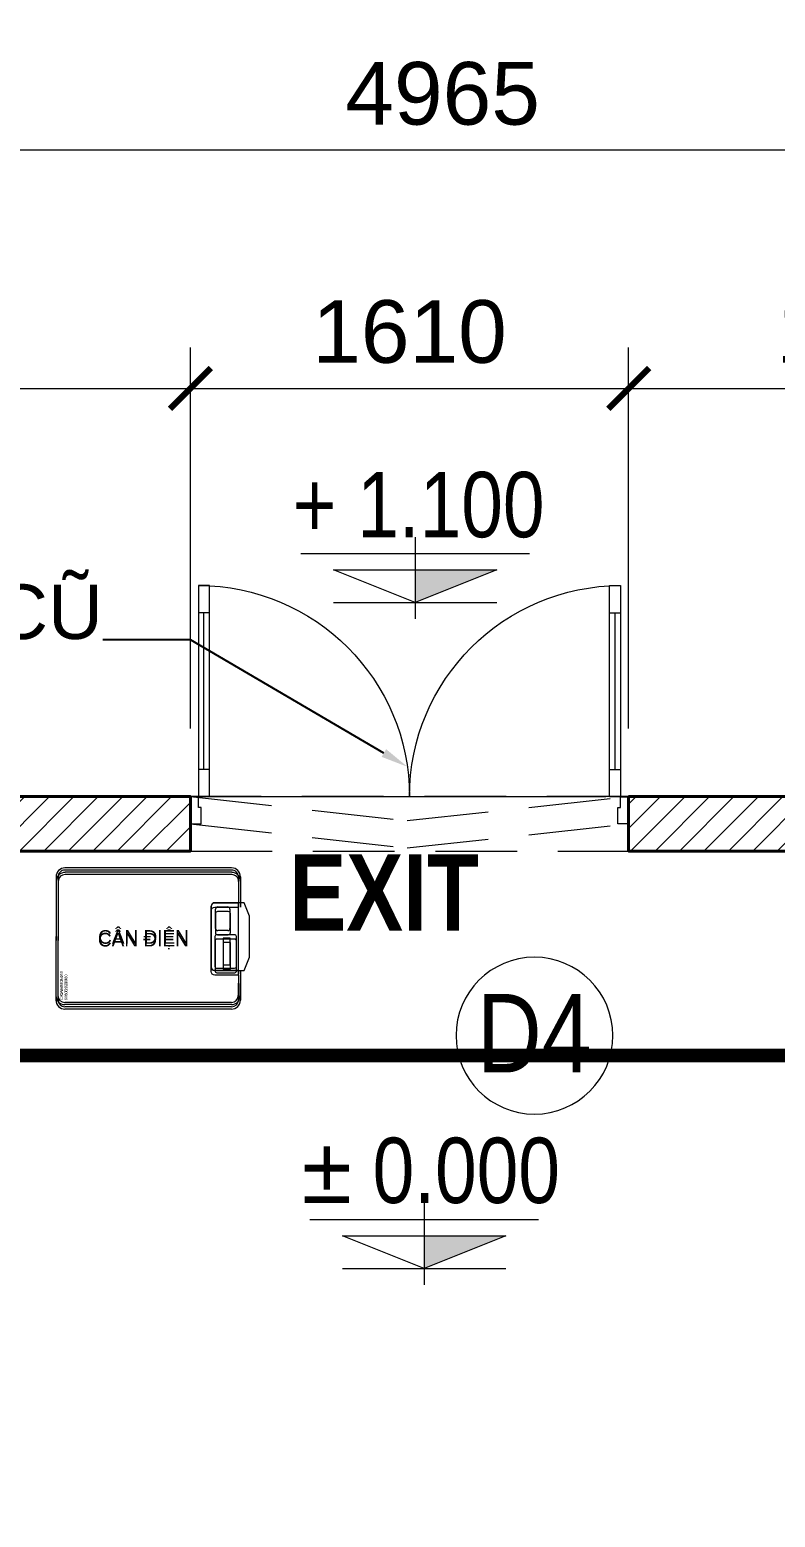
# Model space of a CAD drawing. Header units: millimetres. Extents: x 886808 to 1650903, y -1008069 to 230892.
# Drawn here: x 940919 to 943658, y -345045 to -339584 of the extents above; entities that cross this region are included whole.
import ezdxf
from ezdxf import colors
from ezdxf.entities.mleader import LeaderData, LeaderLine
from ezdxf.enums import TextEntityAlignment as Align
from ezdxf.math import Vec2, Vec3

# ---------------------------------------------------------------- set-up
doc = ezdxf.new("R2010")
doc.units = ezdxf.units.MM
for name, pattern in [('2nd Fl type B$0$$0$3.tuong bao ngoai$0$HIDDEN', [0.375, 0.25, -0.125]), ('CENTER', [2, 1.25, -0.25, 0.25, -0.25]), ('DASHED', [0.75, 0.5, -0.25]), ('HIDDEN', [0.375, 0.25, -0.125])]:
    doc.linetypes.add(name, pattern=pattern)
doc.layers.get('0').update_dxf_attribs({"lineweight": 0})
for name, color, linetype, lineweight in [('0.NETMANHNHAT-0.05', 251, 'Continuous', 0), ('01- NET TUONG- 242', 242, 'Continuous', 40), ('06- Dim- 250', 250, 'Continuous', 0), ('06-Dim', 250, 'Continuous', 0), ('8l NET TO', 8, 'Continuous', 9), ('A_Dim', 8, 'Continuous', 5), ('ADP_007_text', 7, 'Continuous', 15), ('ADP_137_symbol', 137, 'Continuous', 9), ('HACTH', 8, 'Continuous', 0), ('hatch', 250, 'Continuous', 0), ('I-FURN', 252, 'Continuous', 5), ('net vl', 33, 'Continuous', 5), ('X-BT-MB-F1$0$SP-CỬA', 157, 'Continuous', 0)]:
    doc.layers.add(name, color=color, linetype=linetype, lineweight=lineweight)
doc.styles.add('ADP_HC_vni_HC', font='')
doc.styles.add('DIMA01', font='arial.ttf', dxfattribs={"height": 50})
doc.styles.add('OBAYASHI', font='ARIALN.TTF')
doc.styles.add('Roof Fl type B$0$GHICHUTHUONG', font='arial.ttf', dxfattribs={"width": 0.8})
doc.styles.get("Standard").update_dxf_attribs({"font": 'arial.ttf'})
doc.styles.add('TIÊU ĐỀ', font='arial.ttf', dxfattribs={"height": 230})
doc.styles.add('TRUNG TIN', font='')
doc.styles.get('ADP_HC_vni_HC').set_extended_font_data('VNI-Helve-Condense')
doc.styles.get('TRUNG TIN').set_extended_font_data('VNI-Helve-Condense')
doc.dimstyles.new('1-100', dxfattribs={"dimtxt": 230, "dimasz": 150, "dimexe": 150, "dimexo": 300, "dimgap": 90, "dimtad": 1, "dimdec": 0, "dimrnd": 5, "dimzin": 0, "dimtxsty": 'TIÊU ĐỀ', "dimblk": 'ARCHTICK', "dimcen": 100, "dimdle": 120, "dimclrd": 256, "dimclre": 256, "dimclrt": 2, "dimadec": 0, "dimazin": 0, "dimtfac": 1, "dimtdec": 0, "dimtix": 1, "dimtmove": 1, "dimatfit": 3, "dimldrblk": 'OPEN30', "dimfxl": 900, "dimtolj": 1, "dimtzin": 0, "dimlwd": 13, "dimlwe": 13, "dimarcsym": 1})

# ---------------------------------------------------------------- blocks, each defined once
blk = doc.blocks.new('TRUC KHU BEP')
at = {"layer": '8l NET TO', "color": 251, "linetype": 'CENTER', "ltscale": 1000, "true_color": 0x636466, "transparency": 33554636}
blk.add_line((-5729.4, 37100), (13215, 37100), dxfattribs=at)
blk = doc.blocks.new('_ArchTick')
at = {"color": 0, "linetype": 'ByBlock', "const_width": 0.15}
blk.add_lwpolyline([(-0.5, -0.5), (0.5, 0.5)], dxfattribs=at)
blk = doc.blocks.new('*D224')
at = {"layer": 'A_Dim', "lineweight": 13, "transparency": 16777216}
for p, q in [((934988.6, -342099.2), (934988.6, -339126.1)), ((944918.6, -342099.2), (944918.6, -339126.1)), ((945038.6, -339276.1), (934868.6, -339276.1))]:
    blk.add_line(p, q, dxfattribs=at)
at = {"layer": 'Defpoints', "color": 0, "transparency": 16777216}
for p in [(934988.6, -339276.1), (934988.6, -342399.2), (944918.6, -342399.2)]:
    blk.add_point(p, dxfattribs=at)
at = {"layer": 'A_Dim', "lineweight": 13, "transparency": 16777216, "xscale": 150, "yscale": 150, "zscale": 150, "rotation": 180}
blk.add_blockref('_ArchTick', (934988.6, -339276.1), dxfattribs=at)
at = {"layer": 'A_Dim', "lineweight": 13, "transparency": 16777216, "xscale": 150, "yscale": 150, "zscale": 150}
blk.add_blockref('_ArchTick', (944918.6, -339276.1), dxfattribs=at)
at = {"layer": 'A_Dim', "color": 2, "transparency": 16777216, "insert": (939953.6, -339068.6), "char_height": 230, "attachment_point": 5, "style": 'TIÊU ĐỀ'}
blk.add_mtext('\\A1;9930', dxfattribs=at)
blk = doc.blocks.new('_Open30')
at = {"color": 0, "linetype": 'ByBlock', "lineweight": -2}
for p, q in [((-1, 0.268), (0, 0)), ((0, 0), (-1, -0.268)), ((0, 0), (-1, 0))]:
    blk.add_line(p, q, dxfattribs=at)
blk = doc.blocks.new('cao độ')
at = {"layer": 'ADP_137_symbol'}
blk.add_hatch(color=0, dxfattribs=at).paths.add_polyline_path([(0, 1), (0, 0), (2.5, 1)])
at = {"layer": 'ADP_137_symbol', "color": 0}
for points in [[(0, 2), (0, -0.5)], [(-3.5, 1.5), (3.5, 1.5)], [(-2.5, 1), (2.5, 1), (0, 0), (-2.5, 1)], [(-2.5, 0), (2.5, 0)]]:
    blk.add_lwpolyline(points, dxfattribs=at)
at = {"layer": 'ADP_007_text', "style": 'ADP_HC_vni_HC'}
blk.add_attdef('A', (-3.745, 2), '', height=2, dxfattribs=at)
blk = doc.blocks.new('*U39')
at = {"layer": 'X-BT-MB-F1$0$SP-CỬA'}
for p, q in [((-1540, 675), (-1580, 675)), ((-1560, 100), (-1560, 675)), ((-70, 675), (-30, 675)), ((-50, 100), (-50, 675)), ((-1540, 100), (-1580, 100)), ((-70, 100), (-30, 100))]:
    blk.add_line(p, q, dxfattribs=at)
for points in [[(-1580, 0), (-1540, 0), (-1540, 775), (-1580, 775)], [(-30, 0), (-70, 0), (-70, 775), (-30, 775)], [(-1610, -100), (-1570, -100), (-1570, -40), (-1580, -40), (-1580, 0), (-1610, 0)], [(0, -100), (-40, -100), (-40, -40), (-30, -40), (-30, 0), (0, 0)]]:
    blk.add_lwpolyline(points, close=True, dxfattribs=at)
at = {"layer": 'X-BT-MB-F1$0$SP-CỬA', "ltscale": 100}
for centre, start, end in [((-1580, 0), 0, 90), ((-30, 0), 90, 180)]:
    blk.add_arc(centre, 775, start, end, dxfattribs=at)
blk = doc.blocks.new('TUONG BEP TG 1')
at = {"layer": 'HACTH', "transparency": 33554636}
h = blk.add_hatch(dxfattribs=at)
h.set_pattern_fill('ANSI31', color=256, scale=20)
h.set_pattern_definition([(45, (-934918.59, 379499.195), (-44.9012806, 44.9012806), [])])
h.paths.add_polyline_path([(3452.6, 37100), (6590.6, 37100), (6590.6, 36900), (3452.6, 36900)])
h.paths.add_polyline_path([(269.7, 37100), (1652.6, 37100), (1652.6, 36900), (269.7, 36900)])
h.paths.add_polyline_path([(8200.6, 37100), (10000, 37100), (10000, 36900), (8200.6, 36900)])
h.paths.add_polyline_path([(269.7, 29200), (70, 29200)], flags=17)
h.paths.add_polyline_path([(70, 19062.5), (269.7, 19062.5), (269.8, 17496.1), (70.1, 17496.1)])
h.paths.add_polyline_path([(69.6, 4881.2), (269.7, 4881.2), (269.7, 2202), (69.6, 2202)])
h.paths.add_polyline_path([(69.6, 7593.8), (269.7, 7593.8), (269.7, 6481.2), (69.6, 6481.2)])
h.paths.add_polyline_path([(69.6, 602), (269.7, 602), (269.7, 0), (69.6, 0)])
h.paths.add_polyline_path([(269.6, 0), (1685.1, 0), (1685.1, 200), (269.6, 200)])
h.paths.add_polyline_path([(3485.1, 200), (7535.3, 200), (7535.3, 0), (3485.1, 0)])
h.paths.add_polyline_path([(9145.3, 200), (10000, 200), (10000, 0), (9145.3, 0)])
h.paths.add_polyline_path([(70, 29200), (269.7, 29200), (269.7, 20662.5), (70, 20662.5)])
h.paths.add_polyline_path([(68.5, 14361), (269.7, 14361), (269.7, 15896.1), (68.5, 15896.1)])
h.paths.add_polyline_path([(69.6, 11800.9), (268.5, 11800.9), (268.5, 12761), (69.6, 12761)])
h.paths.add_polyline_path([(69.6, 10200.9), (269.6, 10200.9), (269.6, 9193.8), (69.6, 9193.8)])
h.paths.add_polyline_path([(69.8, 200.2), (69.8, 0), (-2028.9, -0.1), (-2028.9, 200)])
h.paths.add_polyline_path([(70, 37100.1), (270.6, 37100.1), (270.6, 34325), (70, 34325)])
h.paths.add_polyline_path([(70, 37100.1), (70, 36899.9), (-3029.1, 36899.8), (-3029.1, 37100)])
h.paths.add_polyline_path([(-3229.3, 37100), (-3029.1, 37100), (-3029, 36699.8), (-3229.2, 36699.8)])
h.paths.add_polyline_path([(-3229.3, 35699.8), (-3029.1, 35699.8), (-3029, 34049.8), (-3229.2, 34049.8)])
h.paths.add_polyline_path([(70.6, 34450.1), (70.6, 34249.9), (-3029, 34249.9), (-3029, 34450.1)])
h.paths.add_polyline_path([(-3229.4, 33049.7), (-3029.2, 33049.7), (-3029.1, 31994.2), (-3229.3, 31994.2)])
h.paths.add_polyline_path([(70, 32200.2), (70, 32000), (-3029.1, 32000), (-3029.1, 32200.2)])
h.paths.add_polyline_path([(-3329, 3299.3), (-3128.9, 3299.3), (-3128.9, 4099.2), (70, 4099.2), (70, 4299.4), (-3329, 4299.3)])
h.paths.add_polyline_path([(-3128.9, 2299.3), (-3329, 2299.3), (-3329, 0), (-3028.9, -0.1), (-3028.9, 200), (-3128.9, 200)])
at = {"layer": '01- NET TUONG- 242', "transparency": 33554636}
for points in [[(3452.6, 37100), (6590.6, 37100), (6590.6, 36900), (3452.6, 36900)], [(8200.6, 37100), (10000, 37100), (10000, 36900), (8200.6, 36900)]]:
    blk.add_lwpolyline(points, close=True, dxfattribs=at)
at = {"layer": 'net vl', "ltscale": 300, "transparency": 33554636, "extrusion": (-4.10546e-11, 1.99684e-08, -1), "rotation": 0.001024550384951719}
blk.add_blockref('*U39', (-6590.6, 37100, 0), dxfattribs=at)
blk = doc.blocks.new('*D227')
at = {"layer": 'A_Dim', "lineweight": 13, "transparency": 16777216}
for p, q in [((939953.3, -342099.2), (939953.3, -339876.1)), ((944918.6, -342099.2), (944918.6, -339876.1)), ((945038.6, -340026.1), (939833.3, -340026.1))]:
    blk.add_line(p, q, dxfattribs=at)
at = {"layer": 'Defpoints', "color": 0, "transparency": 16777216}
for p in [(939953.3, -340026.1), (939953.3, -342399.2), (944918.6, -342399.2)]:
    blk.add_point(p, dxfattribs=at)
at = {"layer": 'A_Dim', "lineweight": 13, "transparency": 16777216, "xscale": 150, "yscale": 150, "zscale": 150, "rotation": 180}
blk.add_blockref('_ArchTick', (939953.3, -340026.1), dxfattribs=at)
at = {"layer": 'A_Dim', "lineweight": 13, "transparency": 16777216, "xscale": 150, "yscale": 150, "zscale": 150}
blk.add_blockref('_ArchTick', (944918.6, -340026.1), dxfattribs=at)
at = {"layer": 'A_Dim', "color": 2, "transparency": 16777216, "insert": (942436, -339818.7), "char_height": 230, "attachment_point": 5, "style": 'TIÊU ĐỀ'}
blk.add_mtext('\\A1;4965', dxfattribs=at)
blk = doc.blocks.new('so thu tu bac thang')
at = {"ltscale": 300}
blk.add_circle((37.7, 0), 125, dxfattribs=at)
at = {"style": 'OBAYASHI'}
blk.add_attdef('SO_THU_TU_BAC_THANG', (-91.5, -138.5), '', height=300, dxfattribs=at)
blk = doc.blocks.new('A3S2D32CZ3XCXC.VCV0')
at = {"layer": 'hatch'}
for p, q in [((-135028.2, -322023.2), (-135029, -322459.8)), ((-135020.7, -322023.8), (-135021.5, -322459.2)), ((-134383.4, -321990.5), (-134995.5, -321990.5)), ((-134383.4, -321998.6), (-134995.5, -321998.6)), ((-134384.2, -322484.3), (-134996.3, -322484.3)), ((-134384.2, -322492.5), (-134996.3, -322492.5))]:
    blk.add_line(p, q, dxfattribs=at)
for centre, major_axis, start_param, end_param in [((-134995.5, -322023.2), (-23.1, 23.1), -0.785395, 0.785402), ((-134995.5, -322023.2), (-23.1, 23.1), -0.785395, 0.785402), ((-134995.5, -322023.8), (-17.8, 17.8), -0.785395, 0.785402), ((-134383.4, -322023.2), (-23.1, 23.1), 3.926994, 5.497791), ((-134383.4, -322023.8), (-17.8, 17.8), 3.926994, 5.497791), ((-134996.3, -322459.8), (23.1, 23.1), 2.356198, 3.926994), ((-134996.3, -322459.2), (17.8, 17.8), 2.356198, 3.926994), ((-134384.2, -322459.2), (-17.8, 17.8), 2.356198, 3.926994), ((-134384.2, -322459.8), (23.1, 23.1), 3.926994, 5.497791)]:
    blk.add_ellipse(centre, major_axis=major_axis, ratio=1, start_param=start_param, end_param=end_param, dxfattribs=at)
at = {"layer": 'hatch', "insert": (-134707.9, -322243.3), "char_height": 50, "attachment_point": 5, "rotation": 0.0002}
blk.add_mtext('{\\C9;CÂN ĐIỆN}', dxfattribs=at)
at = {"layer": 'hatch', "insert": (-135013.5, -322459.2), "char_height": 10, "width": 128.468, "attachment_point": 1, "rotation": 90.0002, "style": 'DIMA01'}
blk.add_mtext('{\\C7;CAS-ECB-150\\P500.720.760}', dxfattribs=at)
blk.add_wipeout([(-134317.9, -322318.2), (-134317.9, -322167.8), (-134337.2, -322118.4), (-134445.5, -322118.4), (-134454.9, -322122.3), (-134458.8, -322131.6), (-134458.8, -322354.5), (-134454.9, -322363.8), (-134445.5, -322367.7), (-134337.2, -322367.7)]).dxf.layer = 'hatch'
at = {"layer": 'hatch'}
for p, q in [((-134358.2, -322023.8), (-134358.2, -322118.4)), ((-134350.7, -322023.2), (-134350.7, -322118.4)), ((-134358.4, -322367.7), (-134359, -322459.2)), ((-134350.9, -322367.7), (-134351.5, -322459.8))]:
    blk.add_line(p, q, dxfattribs=at)
for points in [[(-134359.4, -322118.4), (-134359.4, -322367.7), (-134359.4, -322367.7), (-134445.5, -322367.7, -0.414214), (-134458.8, -322354.5), (-134458.8, -322131.6, -0.414214), (-134445.5, -322118.4)], [(-134389.3, -322141.6), (-134389.3, -322212.7, -0.414214), (-134397.2, -322220.6), (-134434.2, -322220.6, -0.414214), (-134442.2, -322212.7), (-134442.2, -322141.6, -0.414214), (-134434.2, -322133.6), (-134397.2, -322133.6, -0.414214)], [(-134365.8, -322352.6), (-134365.8, -322242.4, 0.414214), (-134372.4, -322235.8), (-134438.1, -322235.8, 0.414214), (-134444.7, -322242.4), (-134444.7, -322352.6, 0.414214), (-134438.1, -322359.2), (-134372.4, -322359.2, 0.414214)]]:
    blk.add_lwpolyline(points, format="xyb", close=True, dxfattribs=at)
blk.add_lwpolyline([(-134388.2, -322346.3), (-134388.2, -322248.7), (-134414.6, -322248.7), (-134414.6, -322346.3)], close=True, dxfattribs=at)
blk = doc.blocks.new('BO TRI BEP')
at = {"layer": 'net vl', "ltscale": 300, "transparency": 33554636, "insert": (7232.6, 36747.8), "char_height": 280.709, "width": 3272.741, "attachment_point": 5, "style": 'Roof Fl type B$0$GHICHUTHUONG'}
blk.add_mtext('{\\fArial|b1|i0|c0|p34;EXIT}', dxfattribs=at)
blk = doc.blocks.new('A$C26DD556D')
at = {"layer": 'hatch', "transparency": 33554636}
for p, q in [((8551.6, 27524.9), (7939.4, 27524.9)), ((7906.7, 27492.2), (7905.9, 27055.5)), ((7914.3, 27491.6), (7913.4, 27056.2)), ((8551.6, 27516.7), (7939.4, 27516.7)), ((8576.7, 27491.6), (8576.7, 27397)), ((8584.3, 27492.2), (8584.3, 27397)), ((8476.2, 27160.9), (8476.2, 27383.8)), ((8489.4, 27397), (8575.5, 27397)), ((8492.8, 27302.7), (8492.8, 27373.8)), ((8500.7, 27381.7), (8537.7, 27381.7)), ((8545.7, 27373.8), (8545.7, 27302.7)), ((8575.5, 27397), (8575.5, 27147.7)), ((8490.2, 27272.9), (8490.2, 27162.8)), ((8562.6, 27279.5), (8496.8, 27279.5)), ((8537.7, 27294.8), (8500.7, 27294.8)), ((8546.8, 27266.7), (8520.3, 27266.7)), ((8520.3, 27266.7), (8520.3, 27169)), ((8546.8, 27169), (8546.8, 27266.7)), ((8569.2, 27162.8), (8569.2, 27272.9)), ((8575.5, 27147.7), (8489.4, 27147.7)), ((8496.8, 27156.2), (8562.6, 27156.2)), ((8520.3, 27169), (8546.8, 27169)), ((8575.5, 27147.7), (8575.5, 27147.7)), ((8576.5, 27147.7), (8575.9, 27056.2)), ((8584.1, 27147.7), (8583.5, 27055.5)), ((8550.8, 27031), (7938.6, 27031)), ((8550.8, 27022.8), (7938.6, 27022.8))]:
    blk.add_line(p, q, dxfattribs=at)
at = {"layer": 'hatch', "transparency": 33554636, "extrusion": (2.03663e-16, -1.31059e-19, -1)}
for p, q in [((8480, 27393.1), (8476.2, 27383.8)), ((8476.2, 27383.8), (8476.2, 27160.9)), ((8489.4, 27397), (8480, 27393.1)), ((8597.7, 27397), (8489.4, 27397)), ((8617.1, 27347.5), (8597.7, 27397)), ((8617.1, 27197.1), (8617.1, 27347.5)), ((8597.7, 27147.7), (8617.1, 27197.1)), ((8476.2, 27160.9), (8480, 27151.6)), ((8480, 27151.6), (8489.4, 27147.7)), ((8489.4, 27147.7), (8597.7, 27147.7))]:
    blk.add_line(p, q, dxfattribs=at)
at = {"layer": 'hatch', "transparency": 33554636}
for centre, radius, start, end in [((8489.4, 27383.8), 13.2, 90.0002, 180.0002), ((8500.7, 27373.8), 7.93, 90.0002, 180.0002), ((8537.7, 27373.8), 7.93, 0.0002, 90.0002), ((8496.8, 27272.9), 6.61, 90.0002, 180.0002), ((8500.7, 27302.7), 7.93, 180.0002, 270.0002), ((8537.7, 27302.7), 7.93, 270.0002, 0.0002), ((8562.6, 27272.9), 6.61, 0.0002, 90.0002), ((8489.4, 27160.9), 13.2, 180.0002, 270.0002), ((8496.8, 27162.8), 6.61, 180.0002, 270.0002), ((8562.6, 27162.8), 6.61, 270.0002, 0.0002)]:
    blk.add_arc(centre, radius, start, end, dxfattribs=at)
for centre, major_axis, start_param, end_param in [((7939.4, 27492.2), (-23.1, 23.1), -0.785395, 0.785402), ((7939.4, 27492.2), (-23.1, 23.1), -0.785395, 0.785402), ((8551.6, 27492.2), (-23.1, 23.1), 3.926994, 5.497791), ((7939.4, 27491.6), (-17.8, 17.8), -0.785395, 0.785402), ((8551.6, 27491.6), (-17.8, 17.8), 3.926994, 5.497791), ((7938.6, 27055.5), (23.1, 23.1), 2.356198, 3.926994), ((7938.6, 27056.2), (17.8, 17.8), 2.356198, 3.926994), ((8550.8, 27056.2), (-17.8, 17.8), 2.356198, 3.926994), ((8550.8, 27055.5), (23.1, 23.1), 3.926994, 5.497791)]:
    blk.add_ellipse(centre, major_axis=major_axis, ratio=1, start_param=start_param, end_param=end_param, dxfattribs=at)
blk.add_text('CÂN ĐIỆN', height=50, rotation=0.0002, dxfattribs=at).set_placement((8061.3, 27246.3))
at = {"layer": 'hatch', "transparency": 33554636, "style": 'DIMA01'}
for s, p in [('CAS-ECB-150', (7931.6, 27055.5)), ('500.720.760', (7948.3, 27055.6))]:
    blk.add_text(s, height=10, rotation=90.0002, dxfattribs=at).set_placement(p)
blk = doc.blocks.new('*D1076')
at = {"layer": 'A_Dim', "lineweight": 13, "transparency": 16777216}
for p, q in [((938371.1, -342149.2), (938371.1, -340750.5)), ((941509.2, -342149.3), (941509.2, -340750.5)), ((938251.1, -340900.5), (941629.2, -340900.5))]:
    blk.add_line(p, q, dxfattribs=at)
at = {"layer": 'Defpoints', "color": 0, "transparency": 16777216}
for p in [(941509.2, -340900.5), (938371.1, -342449.2, 0), (941509.2, -342449.3, 0)]:
    blk.add_point(p, dxfattribs=at)
at = {"layer": 'A_Dim', "lineweight": 13, "transparency": 16777216, "xscale": 150, "yscale": 150, "zscale": 150, "rotation": 180}
blk.add_blockref('_ArchTick', (938371.1, -340900.5), dxfattribs=at)
at = {"layer": 'A_Dim', "lineweight": 13, "transparency": 16777216, "xscale": 150, "yscale": 150, "zscale": 150}
blk.add_blockref('_ArchTick', (941509.2, -340900.5), dxfattribs=at)
at = {"layer": 'A_Dim', "color": 2, "transparency": 16777216, "insert": (939940.2, -340693), "char_height": 230, "attachment_point": 5, "style": 'TIÊU ĐỀ'}
blk.add_mtext('\\A1;3140', dxfattribs=at)
blk = doc.blocks.new('*D1077')
at = {"layer": 'A_Dim', "lineweight": 13, "transparency": 16777216}
for p, q in [((941509.2, -342149.3), (941509.2, -340750.5)), ((943119.2, -342149.3), (943119.2, -340750.5)), ((941389.2, -340900.5), (943239.2, -340900.5))]:
    blk.add_line(p, q, dxfattribs=at)
at = {"layer": 'Defpoints', "color": 0, "transparency": 16777216}
for p in [(943119.2, -340900.5), (941509.2, -342449.3, 0), (943119.2, -342449.3, 0)]:
    blk.add_point(p, dxfattribs=at)
at = {"layer": 'A_Dim', "lineweight": 13, "transparency": 16777216, "xscale": 150, "yscale": 150, "zscale": 150, "rotation": 180}
blk.add_blockref('_ArchTick', (941509.2, -340900.5), dxfattribs=at)
at = {"layer": 'A_Dim', "lineweight": 13, "transparency": 16777216, "xscale": 150, "yscale": 150, "zscale": 150}
blk.add_blockref('_ArchTick', (943119.2, -340900.5), dxfattribs=at)
at = {"layer": 'A_Dim', "color": 2, "transparency": 16777216, "insert": (942314.2, -340693.1), "char_height": 230, "attachment_point": 5, "style": 'TIÊU ĐỀ'}
blk.add_mtext('\\A1;1610', dxfattribs=at)
blk = doc.blocks.new('*D1078')
at = {"layer": 'A_Dim', "lineweight": 13, "transparency": 16777216}
for p, q in [((943119.2, -342149.3), (943119.2, -340750.5)), ((944918.6, -341901), (944918.6, -340750.5)), ((942999.2, -340900.5), (945038.6, -340900.5))]:
    blk.add_line(p, q, dxfattribs=at)
at = {"layer": 'Defpoints', "color": 0, "transparency": 16777216}
for p in [(944918.6, -340900.5), (944918.6, -342201), (943119.2, -342449.3, 0)]:
    blk.add_point(p, dxfattribs=at)
at = {"layer": 'A_Dim', "lineweight": 13, "transparency": 16777216, "xscale": 150, "yscale": 150, "zscale": 150, "rotation": 180}
blk.add_blockref('_ArchTick', (943119.2, -340900.5), dxfattribs=at)
at = {"layer": 'A_Dim', "lineweight": 13, "transparency": 16777216, "xscale": 150, "yscale": 150, "zscale": 150}
blk.add_blockref('_ArchTick', (944918.6, -340900.5), dxfattribs=at)
at = {"layer": 'A_Dim', "color": 2, "transparency": 16777216, "insert": (944018.9, -340693.1), "char_height": 230, "attachment_point": 5, "style": 'TIÊU ĐỀ'}
blk.add_mtext('\\A1;1800', dxfattribs=at)

msp = doc.modelspace()

# ---------------------------------------------------------------- linework, layer by layer
at = {"layer": '06- Dim- 250', "linetype": 'DASHED', "ltscale": 600, "transparency": 33554636, "elevation": 0}
msp.add_lwpolyline([(941509.2, -342599.2), (943119.2, -342599.2), (943119.2, -342399.1), (941509.2, -342399.1)], close=True, dxfattribs=at)
for points in [[(941509.2, -342399.2), (942305.3, -342487.2), (943119.2, -342399.1)], [(941509.2, -342499.2), (942305.3, -342587.3), (943119.2, -342499.2)]]:
    msp.add_lwpolyline(points, dxfattribs=at)
at = {"layer": '8l NET TO', "color": 251, "linetype": 'CENTER', "ltscale": 1000, "true_color": 0x636466, "transparency": 33554636}
msp.add_line((941785.5, -342399.2), (971474.1, -342399.2), dxfattribs=at)
at = {"layer": 'I-FURN', "linetype": '2nd Fl type B$0$$0$3.tuong bao ngoai$0$HIDDEN', "ltscale": 1000, "transparency": 33554636, "const_width": 50}
msp.add_lwpolyline([(928603, -343349.9), (971219.9, -343349.9)], dxfattribs=at)

# ---------------------------------------------------------------- block references
at = {"transparency": 33554636}
for name in ['TRUC KHU BEP', 'TUONG BEP TG 1']:
    msp.add_blockref(name, (934918.6, -379499.2), dxfattribs=at)
ref = msp.add_blockref('so thu tu bac thang', (942860, -343276.6), dxfattribs=dict(at, xscale=-2.304000000003725, yscale=2.304000000003725, zscale=2.304, rotation=359.9999999985525))
ref.add_attrib('SO_THU_TU_BAC_THANG', 'D4', dxfattribs={"height": 288, "style": 'TRUNG TIN'}).set_placement((942772.3, -343411.5), align=Align.CENTER)
at = {"layer": '06-Dim', "ltscale": 50, "transparency": 33554636, "xscale": 120, "yscale": 120, "zscale": 120}
for p, values in [((942334.5, -341686.9), {'A': '+ 1.100'}), ((942367.8, -344131.2), {'A': '%%p 0.000'})]:
    msp.add_blockref('cao độ', p, dxfattribs=at).add_auto_attribs(values)

# ---------------------------------------------------------------- dimensions: what is measured, and where the dimension line sits
at = {"layer": 'A_Dim', "transparency": 33554636}
for base, p2, picture, middle in [((934988.6, -339276.1), (934988.6, -342399.2), '*D224', (939953.6, -339068.6)), ((939953.3, -340026.1), (939953.3, -342399.2), '*D227', (942436, -339818.7))]:
    dim = msp.add_linear_dim(base=base, p1=(944918.6, -342399.2), p2=p2, dimstyle='1-100', override={"dimscale": 1}, dxfattribs=at)
    dim.commit()
    dim.dimension.update_dxf_attribs({"geometry": picture, "text_midpoint": middle})
at = {"layer": 'A_Dim'}
for base, p1, p2, picture, middle in [((941509.2, -340900.5), (938371.1, -342449.2, 0), (941509.2, -342449.3, 0), '*D1076', (939940.2, -340693)), ((943119.2, -340900.5), (941509.2, -342449.3, 0), (943119.2, -342449.3, 0), '*D1077', (942314.2, -340693.1)), ((944918.6, -340900.5), (943119.2, -342449.3, 0), (944918.6, -342201), '*D1078', (944018.9, -340693.1))]:
    dim = msp.add_linear_dim(base=base, p1=p1, p2=p2, dimstyle='1-100', dxfattribs=at)
    dim.commit()
    dim.dimension.update_dxf_attribs({"geometry": picture, "text_midpoint": middle})

# ---------------------------------------------------------------- leaders
at = {"layer": 'Defpoints', "transparency": 33554636}
ml = msp.add_multileader_mtext('Standard', dxfattribs=at)
ml.set_content('{\\fArial|b0|i0|c0|p34;\\C256;CỬA CŨ}', color=30, style='ADP_HC_vni_HC')
ml.set_leader_properties()
ml.build(insert=Vec2(0, 0))
ml.multileader.update_dxf_attribs({"text_left_attachment_type": 7, "text_right_attachment_type": 7, "text_top_attachment_type": 10, "text_bottom_attachment_type": 10, "dogleg_length": 0.36, "arrow_head_size": 100})
ctx = ml.context
ctx.base_point, ctx.char_height, ctx.arrow_head_size, ctx.landing_gap_size, ctx.plane_origin = Vec3(940116.5, -341823.8), 200, 100, 0, Vec3(935815.1, -342855.7)
ctx.left_attachment, ctx.right_attachment, ctx.text_align_type = 7, 7, 2
notes = []
notes.append((ctx, [(1, (1, 1, 0), (941509.2, -341823.8), (-1, 0), 321.2, [(0, [(942306.4, -342289.4)], 0, [])])]))
ctx.mtext.insert, ctx.mtext.alignment, ctx.mtext.flow_direction = Vec3(941188, -341620.4), 3, 5
for ctx, leaders in notes:
    for number, flags, end, landing, length, lines in leaders:
        leader = LeaderData()
        leader.index, (leader.has_last_leader_line, leader.has_dogleg_vector, leader.attachment_direction) = number, flags
        leader.last_leader_point, leader.dogleg_vector, leader.dogleg_length = Vec3(end), Vec3(landing), length
        for number, points, colour, breaks in lines:
            line = LeaderLine()
            line.index, line.vertices, line.color, line.breaks = number, Vec3.list(points), colors.encode_raw_color(colour), breaks
            leader.lines.append(line)
        ctx.leaders.append(leader)

# ---------------------------------------------------------------- next in the draw order: block references
at = {"layer": '0.NETMANHNHAT-0.05', "color": 8, "linetype": 'HIDDEN', "ltscale": 200, "transparency": 33554636}
msp.add_blockref('A3S2D32CZ3XCXC.VCV0', (1076044.5, -20686.5), dxfattribs=at)

# ---------------------------------------------------------------- next in the draw order: block references
at = {"layer": 'HACTH', "color": 252, "lineweight": -2, "true_color": 0x939598, "transparency": 33554636}
msp.add_blockref('BO TRI BEP', (934988.6, -379499.2), dxfattribs=at)
at = {"layer": 'I-FURN', "transparency": 33554636}
msp.add_blockref('A$C26DD556D', (933109.1, -370185.5), dxfattribs=at)

doc.saveas('drawing.dxf')
